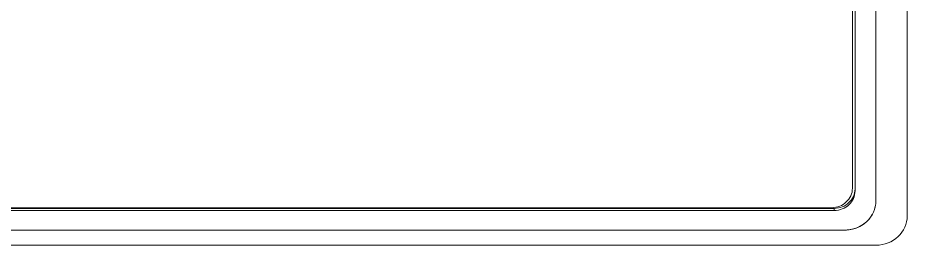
# Model space of a CAD drawing. Extents: x -681219 to -550379, y -242630 to -158199.
# Drawn here: x -671772.1 to -671686.9, y -214410.6 to -214388.8 of the extents above; entities that cross this region are included whole.
import ezdxf

# ---------------------------------------------------------------- set-up
doc = ezdxf.new("R2010")
doc.units = 0
doc.header["$LTSCALE"] = 1000
doc.linetypes.add('DASHED2', pattern=[9.525, 6.35, -3.175])
doc.layers.get('0').update_dxf_attribs({"linetype": 'CONTINUOUS'})
doc.layers.add('future', color=4, linetype='DASHED2', lineweight=0)

# ---------------------------------------------------------------- blocks, each defined once
blk = doc.blocks.new('A$Caddf9ae6')
at = {"color": 0}
for p, q in [((-365.564, -3219.967), (-491.483, -3219.967)), ((-365.564, -3219.967), (-491.483, -3219.967)), ((-494.302, -3222.967), (-494.302, -3396.967)), ((-494.302, -3222.967), (-494.302, -3396.967)), ((-490.032, -3222.967), (-369.751, -3222.967)), ((-490.032, -3222.967), (-369.751, -3222.967)), ((-370.691, -3224.967), (-489.092, -3224.967)), ((-489.092, -3224.967), (-370.691, -3224.967)), ((-492.851, -3393.967), (-492.851, -3225.967)), ((-492.851, -3393.967), (-492.851, -3225.967)), ((-370.892, -3225.217), (-488.823, -3225.217)), ((-370.892, -3225.217), (-488.823, -3225.217)), ((-490.972, -3226.967), (-490.972, -3392.967)), ((-490.972, -3226.967), (-490.766, -3226.967)), ((-490.972, -3392.967), (-490.972, -3226.967)), ((-490.766, -3226.967), (-490.972, -3226.967)), ((-490.766, -3226.967), (-490.766, -3392.967)), ((-490.766, -3226.967), (-490.766, -3392.967)), ((-490.702, -3227.217), (-490.702, -3392.717))]:
    blk.add_line(p, q, dxfattribs=at)
for centre, major_axis, start_param, end_param in [((-491.483, -3222.967), (0, 3), 0, 1.570796), ((-491.483, -3222.967), (0, 3), 0, 1.570796), ((-490.032, -3225.967), (0, 3), 0, 1.570796), ((-490.032, -3225.967), (0, 3), 0.479965, 0.684613), ((-490.032, -3225.967), (0, 3), 0, 0.454593), ((-490.032, -3225.967), (0, 3), 0.883069, 1.087297), ((-490.032, -3225.967), (0, 3), 0.713994, 0.856132), ((-490.032, -3225.967), (0, 3), 1.108663, 1.570796), ((-489.092, -3226.967), (0, 2), 0, 1.570796), ((-489.092, -3226.967), (0, 2), 0, 1.570796), ((-488.887, -3226.967), (0, 2), 0, 1.570796), ((-488.887, -3226.967), (0, 2), 0, 1.570796), ((-488.823, -3227.217), (0, 2), 0, 1.570796), ((-488.823, -3227.217), (0, 2), 0, 1.570796)]:
    blk.add_ellipse(centre, major_axis=major_axis, ratio=0.939693, start_param=start_param, end_param=end_param, dxfattribs=at)

msp = doc.modelspace()

# ---------------------------------------------------------------- block references
at = {"layer": 'future', "xscale": -1, "rotation": 270}
msp.add_blockref('A$Caddf9ae6', (-668466.9156, -213916.3249), dxfattribs=at)

doc.saveas('drawing.dxf')
